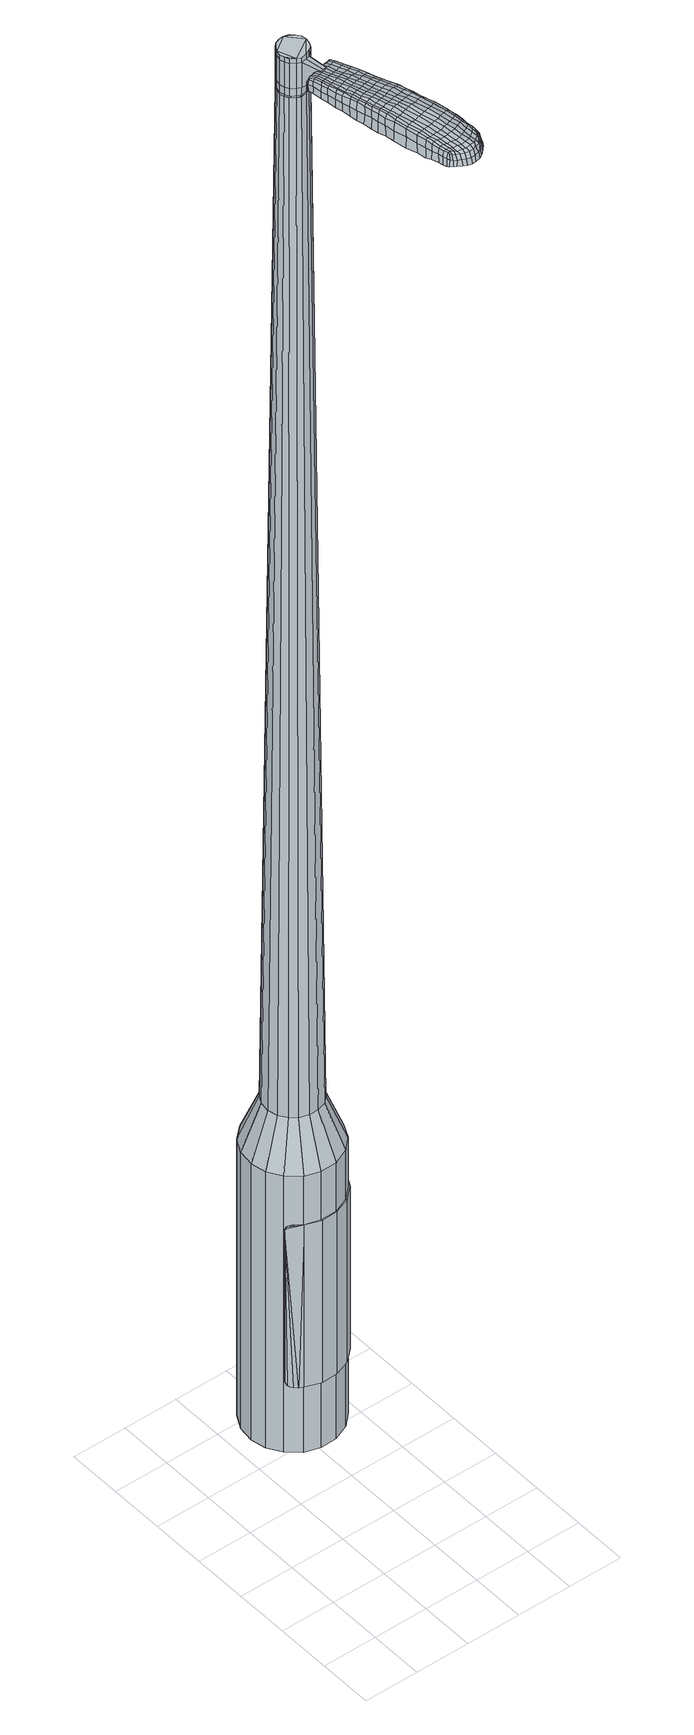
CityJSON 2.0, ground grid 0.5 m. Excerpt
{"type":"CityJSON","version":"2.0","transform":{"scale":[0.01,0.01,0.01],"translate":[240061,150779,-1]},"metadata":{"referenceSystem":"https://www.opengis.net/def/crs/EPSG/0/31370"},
"CityObjects":{
"object1":{"type":"GenericCityObject","attributes":{"cluster":829,"mean_distance_to_centroid":0.234,"new_centroid_x":240062.06,"new_centroid_y":150781.32,"mean_distance_to_camera":7.73,"H1":21.19,"H2":22.68,"Z_final":110.83,"cluster2":-1,"proj_x":240055.27,"proj_y":150782.74,"id_line":88910,"bearing_l":11.81,"distance":6.94,"orientation":"right","G_obj":281.81},"geometry":[{"type":"MultiSurface","lod":"2","boundaries":[[[0,1,2,3]],[[1,4,5,2]],[[4,6,7,5]],[[6,8,9,7]],[[8,10,11,9]],[[10,12,13,11]],[[12,14,15,13]],[[14,16,17,15]],[[16,18,19,17]],[[18,20,21,19]],[[20,22,23,21]],[[22,24,25,23]],[[24,26,27,25]],[[26,28,29,27]],[[28,30,31,29]],[[30,32,33,31]],[[32,34,35,33]],[[34,0,3,35]],[[36,37,38,39]],[[38,40,41,42]],[[41,43,42]],[[42,44,45,46]],[[45,47,46]],[[46,48,49,50]],[[49,51,50]],[[42,46,50,38]],[[50,52,39,38]],[[53,36,39]],[[2,5,7,35]],[[7,9,11,15]],[[11,13,15]],[[15,17,19,23]],[[19,21,23]],[[23,25,27,31]],[[27,29,31]],[[15,23,31,7]],[[31,33,35,7]],[[3,2,35]],[[1,0,54,55]],[[0,34,56,54]],[[34,32,57,56]],[[32,30,58,57]],[[30,28,59,58]],[[28,26,60,59]],[[26,24,61,60]],[[24,22,62,61]],[[22,20,63,62]],[[20,18,64,63]],[[18,16,65,64]],[[16,14,66,65]],[[14,12,67,66]],[[12,10,68,67]],[[10,8,69,68]],[[8,6,70,69]],[[6,4,71,70]],[[4,1,55,71]],[[55,54,72,73]],[[54,56,74,72]],[[56,57,75,74]],[[57,58,76,75]],[[58,59,77,76]],[[59,60,78,77]],[[60,61,79,78]],[[61,62,80,79]],[[62,63,81,80]],[[63,64,82,81]],[[64,65,83,82]],[[65,66,84,83]],[[66,67,85,84]],[[67,68,86,85]],[[68,69,87,86]],[[69,70,88,87]],[[70,71,89,88]],[[71,55,73,89]],[[72,90,91,92]],[[93,94,90,72]],[[95,96,94,93]],[[76,97,96,95]],[[98,99,97,76]],[[100,101,99,98]],[[102,103,101,100]],[[104,105,103,102]],[[106,107,105,104]],[[108,109,107,106]],[[110,111,109,108]],[[84,112,111,110]],[[85,113,112,84]],[[86,114,113,85]],[[87,115,114,86]],[[116,117,115,87]],[[89,118,117,116]],[[92,91,118,89]],[[119,120,121,122]],[[123,119,122,124]],[[125,123,124,126]],[[127,125,126,128]],[[129,127,128,130]],[[131,129,130,132]],[[133,131,132,134]],[[135,133,134,136]],[[137,135,136,138]],[[139,137,138,140]],[[141,139,140,142]],[[143,141,142,144]],[[145,143,144,146]],[[147,145,146,148]],[[149,147,148,150]],[[151,149,150,152]],[[73,72,92]],[[74,93,72]],[[74,75,95,93]],[[75,76,95]],[[77,98,76]],[[77,78,100,98]],[[78,79,102,100]],[[79,80,104,102]],[[80,81,106,104]],[[81,82,108,106]],[[82,83,110,108]],[[83,84,110]],[[88,116,87]],[[88,89,116]],[[73,92,89]],[[153,91,90]],[[153,118,91]],[[154,117,118]],[[154,115,117]],[[155,111,112]],[[155,156,109,111]],[[156,157,107,109]],[[157,158,105,107]],[[158,159,103,105]],[[159,160,101,103]],[[160,161,99,101]],[[161,97,99]],[[162,96,97]],[[162,163,94,96]],[[163,90,94]],[[39,52,151,164]],[[153,90,165,152]],[[53,39,164,120]],[[90,163,121,165]],[[36,53,120,119]],[[163,162,122,121]],[[37,36,119,123]],[[162,97,124,122]],[[38,37,123,125]],[[97,161,126,124]],[[40,38,125,127]],[[161,160,128,126]],[[41,40,127,129]],[[160,159,130,128]],[[43,41,129,131]],[[159,158,132,130]],[[42,43,131,133]],[[158,157,134,132]],[[44,42,133,135]],[[157,156,136,134]],[[45,44,135,137]],[[156,155,138,136]],[[47,45,137,139]],[[155,112,140,138]],[[46,47,139,141]],[[112,113,142,140]],[[48,46,141,143]],[[113,114,144,142]],[[49,48,143,145]],[[114,115,146,144]],[[51,49,145,147]],[[115,154,148,146]],[[50,51,147,149]],[[154,118,150,148]],[[52,50,149,151]],[[118,153,152,150]],[[151,152,166,167]],[[152,165,168,166]],[[165,121,169,168]],[[121,120,170,169]],[[120,164,171,170]],[[164,151,167,171]],[[172,173,174,175]],[[176,172,175,177]],[[172,176,178,179]],[[173,172,179,180]],[[181,182,183,184]],[[185,181,184,186]],[[181,185,187,188]],[[182,181,188,189]],[[190,191,192,193]],[[194,190,193,195]],[[190,194,196,197]],[[191,190,197,198]],[[199,200,201,202]],[[203,199,202,204]],[[199,203,205,206]],[[200,199,206,207]],[[208,209,210,211]],[[212,208,211,213]],[[208,212,214,215]],[[209,208,215,216]],[[217,218,219,220]],[[221,217,220,222]],[[217,221,223,224]],[[218,217,224,225]],[[226,227,228,229]],[[218,226,229,219]],[[226,218,225,230]],[[227,226,230,231]],[[232,233,234,235]],[[227,232,235,228]],[[232,227,231,236]],[[233,232,236,237]],[[238,176,177,239]],[[233,238,239,234]],[[238,233,237,240]],[[176,238,240,178]],[[241,242,243,244]],[[245,241,244,246]],[[241,245,247,248]],[[242,241,248,249]],[[250,251,252,253]],[[242,250,253,243]],[[250,242,249,254]],[[251,250,254,255]],[[256,257,258,259]],[[251,256,259,252]],[[256,251,255,260]],[[257,256,260,261]],[[262,263,264,265]],[[257,262,265,258]],[[262,257,261,266]],[[263,262,266,267]],[[268,173,180,269]],[[263,268,269,264]],[[268,263,267,270]],[[173,268,270,174]],[[271,272,273,274]],[[275,271,274,276]],[[271,275,277,278]],[[272,271,278,279]],[[280,281,282,283]],[[272,280,283,273]],[[280,272,279,284]],[[281,280,284,285]],[[286,287,288,289]],[[281,286,289,282]],[[286,281,285,290]],[[287,286,290,291]],[[292,185,186,293]],[[287,292,293,288]],[[292,287,291,294]],[[185,292,294,187]],[[295,296,297,298]],[[299,295,298,300]],[[295,299,301,302]],[[296,295,302,303]],[[304,305,306,307]],[[296,304,307,297]],[[304,296,303,308]],[[305,304,308,309]],[[310,311,312,313]],[[305,310,313,306]],[[310,305,309,314]],[[311,310,314,315]],[[316,317,318,319]],[[311,316,319,312]],[[316,311,315,320]],[[317,316,320,321]],[[322,182,189,323]],[[317,322,323,318]],[[322,317,321,324]],[[182,322,324,183]],[[325,211,210,326]],[[327,325,326,328]],[[325,327,329,330]],[[211,325,330,213]],[[331,327,328,332]],[[333,331,332,334]],[[331,333,335,336]],[[327,331,336,329]],[[337,333,334,338]],[[339,337,338,340]],[[337,339,341,342]],[[333,337,342,335]],[[343,339,340,344]],[[345,343,344,346]],[[343,345,347,348]],[[339,343,348,341]],[[349,345,346,350]],[[200,349,350,201]],[[349,200,207,351]],[[345,349,351,347]],[[352,353,198,197]],[[354,352,197,196]],[[352,354,355,356]],[[353,352,356,357]],[[358,359,357,356]],[[360,358,356,355]],[[358,360,361,362]],[[359,358,362,363]],[[364,365,363,362]],[[366,364,362,361]],[[364,366,367,368]],[[365,364,368,369]],[[370,371,369,368]],[[372,370,368,367]],[[370,372,205,203]],[[371,370,203,204]],[[373,374,375,376]],[[275,373,376,277]],[[373,275,276,377]],[[374,373,377,378]],[[379,194,195,380]],[[374,379,380,375]],[[379,374,378,381]],[[194,379,381,196]],[[382,383,384,385]],[[221,382,385,223]],[[382,221,222,386]],[[383,382,386,387]],[[388,389,390,391]],[[383,388,391,384]],[[388,383,387,392]],[[389,388,392,393]],[[394,191,198,395]],[[389,394,395,390]],[[394,389,393,396]],[[191,394,396,192]],[[397,398,399,400]],[[179,397,400,180]],[[397,179,178,401]],[[398,397,401,402]],[[403,404,405,406]],[[398,403,406,399]],[[403,398,402,407]],[[404,403,407,408]],[[409,202,201,410]],[[404,409,410,405]],[[409,404,408,411]],[[202,409,411,204]],[[412,413,414,415]],[[184,412,415,186]],[[412,184,183,416]],[[413,412,416,417]],[[418,206,205,419]],[[413,418,419,414]],[[418,413,417,420]],[[206,418,420,207]],[[421,422,423,424]],[[299,421,424,301]],[[421,299,300,425]],[[422,421,425,426]],[[427,212,213,428]],[[422,427,428,423]],[[427,422,426,429]],[[212,427,429,214]],[[430,431,432,433]],[[245,430,433,247]],[[430,245,246,434]],[[431,430,434,435]],[[436,437,438,439]],[[431,436,439,432]],[[436,431,435,440]],[[437,436,440,441]],[[442,209,216,443]],[[437,442,443,438]],[[442,437,441,444]],[[209,442,444,210]],[[445,446,435,434]],[[244,445,434,246]],[[445,244,243,447]],[[446,445,447,448]],[[449,450,441,440]],[[446,449,440,435]],[[449,446,448,451]],[[450,449,451,452]],[[453,326,210,444]],[[450,453,444,441]],[[453,450,452,454]],[[326,453,454,328]],[[455,456,457,458]],[[302,455,458,303]],[[455,302,301,424]],[[456,455,424,423]],[[459,330,329,460]],[[456,459,460,457]],[[459,456,423,428]],[[330,459,428,213]],[[461,462,448,447]],[[253,461,447,243]],[[461,253,252,463]],[[462,461,463,464]],[[465,466,452,451]],[[462,465,451,448]],[[465,462,464,467]],[[466,465,467,468]],[[469,332,328,454]],[[466,469,454,452]],[[469,466,468,470]],[[332,469,470,334]],[[471,472,473,474]],[[308,471,474,309]],[[471,308,303,458]],[[472,471,458,457]],[[475,336,335,476]],[[472,475,476,473]],[[475,472,457,460]],[[336,475,460,329]],[[477,478,464,463]],[[259,477,463,252]],[[477,259,258,479]],[[478,477,479,480]],[[481,482,468,467]],[[478,481,467,464]],[[481,478,480,483]],[[482,481,483,484]],[[485,338,334,470]],[[482,485,470,468]],[[485,482,484,486]],[[338,485,486,340]],[[487,488,489,490]],[[314,487,490,315]],[[487,314,309,474]],[[488,487,474,473]],[[491,342,341,492]],[[488,491,492,489]],[[491,488,473,476]],[[342,491,476,335]],[[493,494,480,479]],[[265,493,479,258]],[[493,265,264,495]],[[494,493,495,496]],[[497,498,484,483]],[[494,497,483,480]],[[497,494,496,499]],[[498,497,499,500]],[[501,344,340,486]],[[498,501,486,484]],[[501,498,500,502]],[[344,501,502,346]],[[503,504,505,506]],[[320,503,506,321]],[[503,320,315,490]],[[504,503,490,489]],[[507,348,347,508]],[[504,507,508,505]],[[507,504,489,492]],[[348,507,492,341]],[[509,510,496,495]],[[269,509,495,264]],[[509,269,180,400]],[[510,509,400,399]],[[511,512,500,499]],[[510,511,499,496]],[[511,510,399,406]],[[512,511,406,405]],[[513,350,346,502]],[[512,513,502,500]],[[513,512,405,410]],[[350,513,410,201]],[[514,515,417,416]],[[324,514,416,183]],[[514,324,321,506]],[[515,514,506,505]],[[516,351,207,420]],[[515,516,420,417]],[[516,515,505,508]],[[351,516,508,347]],[[517,518,378,377]],[[274,517,377,276]],[[517,274,273,519]],[[518,517,519,520]],[[521,354,196,381]],[[518,521,381,378]],[[521,518,520,522]],[[354,521,522,355]],[[523,524,525,526]],[[224,523,526,225]],[[523,224,223,385]],[[524,523,385,384]],[[527,528,529,530]],[[524,527,530,525]],[[527,524,384,391]],[[528,527,391,390]],[[531,353,357,532]],[[528,531,532,529]],[[531,528,390,395]],[[353,531,395,198]],[[533,534,520,519]],[[283,533,519,273]],[[533,283,282,535]],[[534,533,535,536]],[[537,360,355,522]],[[534,537,522,520]],[[537,534,536,538]],[[360,537,538,361]],[[539,540,541,542]],[[230,539,542,231]],[[539,230,225,526]],[[540,539,526,525]],[[543,544,545,546]],[[540,543,546,541]],[[543,540,525,530]],[[544,543,530,529]],[[547,359,363,548]],[[544,547,548,545]],[[547,544,529,532]],[[359,547,532,357]],[[549,550,536,535]],[[289,549,535,282]],[[549,289,288,551]],[[550,549,551,552]],[[553,366,361,538]],[[550,553,538,536]],[[553,550,552,554]],[[366,553,554,367]],[[555,556,557,558]],[[236,555,558,237]],[[555,236,231,542]],[[556,555,542,541]],[[559,560,561,562]],[[556,559,562,557]],[[559,556,541,546]],[[560,559,546,545]],[[563,365,369,564]],[[560,563,564,561]],[[563,560,545,548]],[[365,563,548,363]],[[565,566,552,551]],[[293,565,551,288]],[[565,293,186,415]],[[566,565,415,414]],[[567,372,367,554]],[[566,567,554,552]],[[567,566,414,419]],[[372,567,419,205]],[[568,569,402,401]],[[240,568,401,178]],[[568,240,237,558]],[[569,568,558,557]],[[570,571,408,407]],[[569,570,407,402]],[[570,569,557,562]],[[571,570,562,561]],[[572,371,204,411]],[[571,572,411,408]],[[572,571,561,564]],[[371,572,564,369]],[[573,574,575,576]],[[576,575,577,578]],[[579,577,575,580]],[[580,575,574,581]],[[582,583,584,585]],[[585,584,586,587]],[[588,586,584,589]],[[589,584,583,590]],[[591,592,593,594]],[[594,593,595,596]],[[597,595,593,598]],[[598,593,592,599]],[[600,601,602,603]],[[603,602,604,605]],[[606,604,602,607]],[[607,602,601,608]],[[609,610,611,612]],[[612,611,613,614]],[[615,613,611,616]],[[616,611,610,617]],[[618,619,620,621]],[[621,620,622,623]],[[624,622,620,625]],[[625,620,619,626]],[[627,628,629,630]],[[630,629,619,618]],[[626,619,629,631]],[[631,629,628,632]],[[633,634,635,636]],[[636,635,628,627]],[[632,628,635,637]],[[637,635,634,638]],[[578,577,639,640]],[[640,639,634,633]],[[638,634,639,641]],[[641,639,577,579]],[[642,643,644,645]],[[645,644,646,647]],[[648,646,644,649]],[[649,644,643,650]],[[651,652,653,654]],[[654,653,643,642]],[[650,643,653,655]],[[655,653,652,656]],[[657,658,659,660]],[[660,659,652,651]],[[656,652,659,661]],[[661,659,658,662]],[[663,664,665,666]],[[666,665,658,657]],[[662,658,665,667]],[[667,665,664,668]],[[581,574,669,670]],[[670,669,664,663]],[[668,664,669,671]],[[671,669,574,573]],[[672,673,674,675]],[[675,674,676,677]],[[678,676,674,679]],[[679,674,673,680]],[[681,682,683,684]],[[684,683,673,672]],[[680,673,683,685]],[[685,683,682,686]],[[687,688,689,690]],[[690,689,682,681]],[[686,682,689,691]],[[691,689,688,692]],[[587,586,693,694]],[[694,693,688,687]],[[692,688,693,695]],[[695,693,586,588]],[[696,697,698,699]],[[699,698,700,701]],[[702,700,698,703]],[[703,698,697,704]],[[705,706,707,708]],[[708,707,697,696]],[[704,697,707,709]],[[709,707,706,710]],[[711,712,713,714]],[[714,713,706,705]],[[710,706,713,715]],[[715,713,712,716]],[[717,718,719,720]],[[720,719,712,711]],[[716,712,719,721]],[[721,719,718,722]],[[590,583,723,724]],[[724,723,718,717]],[[722,718,723,725]],[[725,723,583,582]],[[609,612,726,727]],[[727,726,728,729]],[[730,728,726,731]],[[731,726,612,614]],[[729,728,732,733]],[[733,732,734,735]],[[736,734,732,737]],[[737,732,728,730]],[[735,734,738,739]],[[739,738,740,741]],[[742,740,738,743]],[[743,738,734,736]],[[741,740,744,745]],[[745,744,746,747]],[[748,746,744,749]],[[749,744,740,742]],[[747,746,750,751]],[[751,750,601,600]],[[608,601,750,752]],[[752,750,746,748]],[[599,753,754,598]],[[598,754,755,597]],[[756,755,754,757]],[[757,754,753,758]],[[758,759,760,757]],[[757,760,761,756]],[[762,761,760,763]],[[763,760,759,764]],[[764,765,766,763]],[[763,766,767,762]],[[768,767,766,769]],[[769,766,765,770]],[[770,771,772,769]],[[769,772,773,768]],[[606,773,772,604]],[[604,772,771,605]],[[774,775,776,777]],[[777,776,676,678]],[[677,676,776,778]],[[778,776,775,779]],[[596,595,780,781]],[[781,780,775,774]],[[779,775,780,782]],[[782,780,595,597]],[[783,784,785,786]],[[786,785,622,624]],[[623,622,785,787]],[[787,785,784,788]],[[789,790,791,792]],[[792,791,784,783]],[[788,784,791,793]],[[793,791,790,794]],[[599,592,795,796]],[[796,795,790,789]],[[794,790,795,797]],[[797,795,592,591]],[[798,799,800,801]],[[801,800,580,581]],[[579,580,800,802]],[[802,800,799,803]],[[804,805,806,807]],[[807,806,799,798]],[[803,799,806,808]],[[808,806,805,809]],[[600,603,810,811]],[[811,810,805,804]],[[809,805,810,812]],[[812,810,603,605]],[[813,814,815,816]],[[816,815,585,587]],[[582,585,815,817]],[[817,815,814,818]],[[606,607,819,820]],[[820,819,814,813]],[[818,814,819,821]],[[821,819,607,608]],[[822,823,824,825]],[[825,824,700,702]],[[701,700,824,826]],[[826,824,823,827]],[[614,613,828,829]],[[829,828,823,822]],[[827,823,828,830]],[[830,828,613,615]],[[831,832,833,834]],[[834,833,646,648]],[[647,646,833,835]],[[835,833,832,836]],[[837,838,839,840]],[[840,839,832,831]],[[836,832,839,841]],[[841,839,838,842]],[[617,610,843,844]],[[844,843,838,837]],[[842,838,843,845]],[[845,843,610,609]],[[836,846,847,835]],[[835,847,645,647]],[[642,645,847,848]],[[848,847,846,849]],[[842,850,851,841]],[[841,851,846,836]],[[849,846,851,852]],[[852,851,850,853]],[[609,727,854,845]],[[845,854,850,842]],[[853,850,854,855]],[[855,854,727,729]],[[856,857,858,859]],[[859,858,703,704]],[[702,703,858,825]],[[825,858,857,822]],[[730,731,860,861]],[[861,860,857,856]],[[822,857,860,829]],[[829,860,731,614]],[[849,862,848]],[[848,862,654,642]],[[651,654,862,863]],[[863,862,864]],[[853,865,866,852]],[[852,866,862,849]],[[864,862,866,867]],[[867,866,865,868]],[[729,733,869,855]],[[855,869,865,853]],[[868,865,869,870]],[[870,869,733,735]],[[871,872,873,874]],[[874,873,709,710]],[[704,709,873,859]],[[859,873,872,856]],[[736,737,875,876]],[[876,875,872,871]],[[856,872,875,861]],[[861,875,737,730]],[[864,877,878,863]],[[863,878,660,651]],[[657,660,878,879]],[[879,878,877,880]],[[868,881,882,867]],[[867,882,877,864]],[[880,877,882,883]],[[883,882,881,884]],[[735,739,885,870]],[[870,885,881,868]],[[884,881,885,886]],[[886,885,739,741]],[[887,888,889,890]],[[890,889,715,716]],[[710,715,889,874]],[[874,889,888,871]],[[742,743,891,892]],[[892,891,888,887]],[[871,888,891,876]],[[876,891,743,736]],[[880,893,894,879]],[[879,894,666,657]],[[663,666,894,895]],[[895,894,893,896]],[[884,897,898,883]],[[883,898,893,880]],[[896,893,898,899]],[[899,898,897,900]],[[741,745,901,886]],[[886,901,897,884]],[[900,897,901,902]],[[902,901,745,747]],[[903,904,905,906]],[[906,905,721,722]],[[716,721,905,890]],[[890,905,904,887]],[[748,749,907,908]],[[908,907,904,903]],[[887,904,907,892]],[[892,907,749,742]],[[896,909,910,895]],[[895,910,670,663]],[[581,670,910,801]],[[801,910,909,798]],[[900,911,912,899]],[[899,912,909,896]],[[798,909,912,807]],[[807,912,911,804]],[[747,751,913,902]],[[902,913,911,900]],[[804,911,913,811]],[[811,913,751,600]],[[818,914,915,817]],[[817,915,725,582]],[[722,725,915,906]],[[906,915,914,903]],[[608,752,916,821]],[[821,916,914,818]],[[903,914,916,908]],[[908,916,752,748]],[[779,917,918,778]],[[778,918,675,677]],[[672,675,918,919]],[[919,918,917,920]],[[597,755,921,782]],[[782,921,917,779]],[[920,917,921,922]],[[922,921,755,756]],[[923,924,925,926]],[[926,925,625,626]],[[624,625,925,786]],[[786,925,924,783]],[[927,928,929,930]],[[930,929,924,923]],[[783,924,929,792]],[[792,929,928,789]],[[758,753,931,932]],[[932,931,928,927]],[[789,928,931,796]],[[796,931,753,599]],[[920,933,934,919]],[[919,934,684,672]],[[681,684,934,935]],[[935,934,933,936]],[[756,761,937,922]],[[922,937,933,920]],[[936,933,937,938]],[[938,937,761,762]],[[939,940,941,942]],[[942,941,631,632]],[[626,631,941,926]],[[926,941,940,923]],[[943,944,945,946]],[[946,945,940,939]],[[923,940,945,930]],[[930,945,944,927]],[[764,759,947,948]],[[948,947,944,943]],[[927,944,947,932]],[[932,947,759,758]],[[936,949,950,935]],[[935,950,690,681]],[[687,690,950,951]],[[951,950,949,952]],[[762,767,953,938]],[[938,953,949,936]],[[952,949,953,954]],[[954,953,767,768]],[[955,956,957,958]],[[958,957,637,638]],[[632,637,957,942]],[[942,957,956,939]],[[959,960,961,962]],[[962,961,956,955]],[[939,956,961,946]],[[946,961,960,943]],[[770,765,963,964]],[[964,963,960,959]],[[943,960,963,948]],[[948,963,765,764]],[[952,965,966,951]],[[951,966,694,687]],[[587,694,966,816]],[[816,966,965,813]],[[768,773,967,954]],[[954,967,965,952]],[[813,965,967,820]],[[820,967,773,606]],[[803,968,969,802]],[[802,969,641,579]],[[638,641,969,958]],[[958,969,968,955]],[[809,970,971,808]],[[808,971,968,803]],[[955,968,971,962]],[[962,971,970,959]],[[605,771,972,812]],[[812,972,970,809]],[[959,970,972,964]],[[964,972,771,770]],[[573,576,175,174]],[[576,578,177,175]],[[588,589,188,187]],[[589,590,189,188]],[[591,594,193,192]],[[594,596,195,193]],[[615,616,215,214]],[[616,617,216,215]],[[618,621,220,219]],[[621,623,222,220]],[[627,630,229,228]],[[630,618,219,229]],[[633,636,235,234]],[[636,627,228,235]],[[578,640,239,177]],[[640,633,234,239]],[[648,649,248,247]],[[649,650,249,248]],[[650,655,254,249]],[[655,656,255,254]],[[656,661,260,255]],[[661,662,261,260]],[[662,667,266,261]],[[667,668,267,266]],[[668,671,270,267]],[[671,573,174,270]],[[678,679,278,277]],[[679,680,279,278]],[[680,685,284,279]],[[685,686,285,284]],[[686,691,290,285]],[[691,692,291,290]],[[692,695,294,291]],[[695,588,187,294]],[[696,699,298,297]],[[699,701,300,298]],[[705,708,307,306]],[[708,696,297,307]],[[711,714,313,312]],[[714,705,306,313]],[[717,720,319,318]],[[720,711,312,319]],[[590,724,323,189]],[[724,717,318,323]],[[774,777,376,375]],[[777,678,277,376]],[[596,781,380,195]],[[781,774,375,380]],[[623,787,386,222]],[[787,788,387,386]],[[788,793,392,387]],[[793,794,393,392]],[[794,797,396,393]],[[797,591,192,396]],[[701,826,425,300]],[[826,827,426,425]],[[827,830,429,426]],[[830,615,214,429]],[[831,834,433,432]],[[834,648,247,433]],[[837,840,439,438]],[[840,831,432,439]],[[617,844,443,216]],[[844,837,438,443]],[[973,974,975,976]],[[977,978,976,975]],[[979,980,981,982]],[[983,984,985,986]],[[974,987,988,975]],[[989,977,975,988]],[[990,979,982,991]],[[992,993,984,983]],[[987,994,995,988]],[[995,996,989,988]],[[997,990,991,998]],[[999,993,992,1000]],[[994,1001,1002,995]],[[1002,1003,996,995]],[[1004,997,998,1005]],[[1006,999,1000,1007]],[[1008,1009,1010,1011]],[[1012,1013,1009,1008]],[[1012,1014,1015,1013]],[[1014,1016,1017,1015]],[[1018,1019,1020,1021]],[[1022,1023,1019,1018]],[[1024,1025,1023,1022]],[[1026,1027,1025,1024]],[[1021,1010,1009,1018]],[[1018,1009,1013,1022]],[[1013,1015,1024,1022]],[[1015,1017,1026,1024]],[[982,981,978,977]],[[991,982,977,989]],[[996,998,991,989]],[[1003,1005,998,996]],[[983,986,980,979]],[[992,983,979,990]],[[1000,992,990,997]],[[1007,1000,997,1004]],[[984,1008,1011,985]],[[993,1012,1008,984]],[[1014,1012,993,999]],[[1016,1014,999,1006]],[[1028,1029,1030,1031]],[[1030,1032,1033,1034]],[[1030,1034,1035,1036]],[[1030,1036,1031]],[[1037,1028,1031,1038]],[[1039,1038,1031,1040]],[[1041,1040,1031]],[[1042,1030,1029,1043]],[[1044,1042,1043,1045]],[[1046,1044,1045,1047]],[[1048,1046,1047,1049]],[[1050,1048,1049,1051]],[[1051,1052,1053,1054]],[[1051,1054,1055,1056]],[[1051,1056,1057,1058]],[[1057,1059,1060,1061]],[[1057,1061,1062,1063]],[[1057,1063,1058]],[[1051,1058,1050]],[[1064,1065,1029,1028]],[[1066,1067,1032,1030]],[[1068,1069,1041,1031]],[[1065,1070,1043,1029]],[[1071,1066,1030,1042]],[[1070,1072,1045,1043]],[[1073,1071,1042,1044]],[[1072,1074,1047,1045]],[[1075,1073,1044,1046]],[[1074,1076,1049,1047]],[[1077,1075,1046,1048]],[[1076,1078,1051,1049]],[[1079,1077,1048,1050]],[[1078,1080,1052,1051]],[[1081,1082,1059,1057]],[[1083,1079,1050,1058]],[[1053,1052,1080,1084]],[[1054,1053,1084,1085]],[[1055,1054,1085,1086]],[[1056,1055,1086,1087]],[[1057,1056,1087,1081]],[[1088,1064,1028,1037]],[[1089,1088,1037,1038]],[[1090,1089,1038,1039]],[[1091,1090,1039,1040]],[[1069,1091,1040,1041]],[[1033,1032,1067,1092]],[[1060,1059,1082,1093]],[[1034,1033,1092,1094]],[[1035,1034,1094,1095]],[[1036,1035,1095,1096]],[[1031,1036,1096,1068]],[[1061,1060,1093,1097]],[[1062,1061,1097,1098]],[[1063,1062,1098,1099]],[[1058,1063,1099,1083]]]}]}
},
"vertices":[
[117,189,384],[102,189,384],[102,189,96],[117,189,96],[88,193,384],[88,193,96],[77,203,384],[77,203,96],[69,215,384],[69,215,96],[66,229,384],[66,229,96],[68,244,384],[68,244,96],[75,257,384],[75,257,96],[86,267,384],[86,267,96],[100,272,384],[100,272,96],[114,273,384],[114,273,96],[128,268,384],[128,268,96],[140,259,384],[140,259,96],[148,246,384],[148,246,96],[151,232,384],[151,232,96],[148,218,384],[148,218,96],[142,205,384],[142,205,96],[131,195,384],[131,195,96],[119,222,1524],[121,227,1524],[122,231,1524],[111,218,1524],[121,236,1524],[118,240,1524],[110,244,1524],[115,243,1524],[106,244,1524],[101,242,1524],[96,235,1524],[98,239,1524],[95,230,1524],[96,226,1524],[102,219,1524],[98,222,1524],[106,217,1524],[115,219,1524],[113,206,429],[105,206,429],[122,209,429],[128,215,429],[132,223,429],[133,232,429],[132,240,429],[127,248,429],[120,253,429],[112,256,429],[103,255,429],[95,252,429],[88,246,429],[84,239,429],[83,230,429],[85,221,429],[90,214,429],[96,209,429],[111,218,1483],[106,217,1483],[115,219,1483],[119,222,1483],[121,227,1483],[122,231,1483],[121,236,1483],[118,240,1483],[115,243,1483],[110,244,1483],[106,244,1483],[101,242,1483],[98,239,1483],[96,235,1483],[95,230,1483],[96,226,1483],[98,222,1483],[102,219,1483],[111,218,1485],[106,218,1485],[106,218,1483],[115,220,1483],[115,220,1485],[118,223,1483],[118,223,1485],[121,227,1485],[121,231,1483],[121,231,1485],[120,235,1483],[120,235,1485],[118,239,1483],[118,239,1485],[114,242,1483],[114,242,1485],[110,243,1483],[110,243,1485],[106,243,1483],[106,243,1485],[102,242,1483],[102,242,1485],[98,239,1485],[96,235,1485],[95,230,1485],[96,226,1485],[99,222,1483],[99,222,1485],[102,219,1485],[119,222,1519],[115,219,1519],[115,219,1493],[119,222,1493],[121,227,1519],[121,227,1493],[122,231,1519],[122,231,1493],[121,236,1519],[121,236,1493],[118,240,1519],[118,240,1493],[115,243,1519],[115,243,1493],[110,244,1519],[110,244,1493],[106,244,1519],[106,244,1493],[101,242,1519],[101,242,1493],[98,239,1519],[98,239,1493],[96,235,1519],[96,235,1493],[95,230,1519],[95,230,1493],[96,226,1519],[96,226,1493],[98,222,1519],[98,222,1493],[102,219,1519],[102,219,1493],[106,217,1519],[106,217,1493],[106,217,1485],[98,222,1485],[101,242,1485],[106,244,1485],[110,244,1485],[115,243,1485],[118,240,1485],[121,236,1485],[122,231,1485],[119,222,1485],[115,219,1485],[111,218,1519],[111,218,1493],[112,199,1513],[112,199,1518],[115,199,1513],[118,200,1513],[118,200,1518],[115,199,1518],[111,123,1519],[110,130,1518],[108,128,1509],[110,121,1510],[112,114,1519],[111,113,1510],[114,116,1526],[112,124,1525],[111,131,1525],[149,130,1519],[147,137,1518],[145,138,1525],[147,131,1525],[151,122,1519],[149,123,1526],[152,121,1510],[150,129,1510],[149,136,1509],[147,55,1519],[143,54,1519],[143,53,1513],[147,54,1513],[150,57,1519],[151,56,1513],[150,58,1524],[146,57,1524],[143,56,1524],[131,127,1530],[130,135,1529],[127,134,1529],[128,127,1530],[133,119,1531],[130,118,1531],[137,119,1530],[135,128,1530],[133,135,1529],[115,206,1512],[112,206,1512],[112,205,1517],[115,205,1517],[117,207,1512],[118,206,1517],[118,206,1506],[115,206,1506],[112,205,1506],[124,65,1519],[123,68,1519],[122,67,1512],[123,64,1512],[125,63,1518],[124,62,1512],[126,64,1522],[126,66,1523],[124,69,1524],[122,73,1519],[120,78,1519],[119,77,1512],[121,71,1512],[123,73,1524],[121,79,1525],[119,84,1519],[117,92,1519],[116,90,1511],[117,82,1511],[120,85,1526],[118,93,1526],[115,103,1519],[113,101,1510],[116,104,1526],[100,196,1513],[101,188,1513],[102,189,1518],[101,197,1517],[99,201,1512],[100,201,1516],[99,200,1506],[99,195,1507],[100,187,1507],[102,181,1514],[103,173,1515],[104,174,1520],[103,182,1519],[101,180,1507],[102,172,1507],[104,166,1515],[105,159,1516],[107,160,1522],[105,167,1521],[103,165,1508],[104,157,1508],[106,151,1517],[108,144,1517],[109,145,1524],[108,153,1523],[105,150,1508],[106,143,1509],[109,137,1518],[110,138,1524],[107,135,1509],[159,72,1519],[159,75,1519],[158,75,1524],[158,72,1523],[159,69,1518],[158,70,1522],[161,68,1512],[161,71,1512],[161,74,1512],[159,80,1519],[158,85,1519],[157,86,1525],[157,80,1524],[160,79,1512],[160,85,1512],[157,91,1519],[156,99,1519],[154,100,1526],[156,92,1526],[159,91,1511],[157,98,1511],[153,110,1519],[152,111,1526],[155,110,1510],[130,202,1513],[132,195,1513],[133,194,1507],[131,201,1507],[128,207,1512],[129,207,1506],[127,206,1516],[128,202,1517],[130,195,1518],[134,187,1514],[136,180,1515],[137,179,1507],[135,187,1507],[132,188,1519],[134,181,1520],[138,173,1515],[139,166,1516],[141,165,1508],[139,172,1508],[136,173,1521],[138,166,1522],[141,158,1517],[143,151,1517],[145,150,1509],[143,158,1508],[140,159,1523],[142,152,1524],[145,144,1518],[147,143,1509],[143,145,1524],[116,200,1519],[113,199,1519],[117,193,1520],[115,192,1520],[120,193,1520],[119,201,1519],[119,185,1522],[116,185,1522],[120,178,1523],[118,178,1523],[124,179,1523],[122,186,1521],[122,171,1524],[119,170,1524],[124,164,1525],[121,163,1525],[127,164,1525],[125,171,1524],[125,156,1526],[122,156,1526],[127,149,1527],[124,149,1527],[130,150,1527],[128,157,1526],[128,142,1528],[125,141,1528],[132,143,1528],[146,59,1527],[142,59,1527],[149,61,1526],[148,66,1527],[145,64,1528],[141,63,1528],[143,70,1529],[140,69,1529],[147,72,1528],[146,79,1530],[142,77,1530],[138,77,1530],[140,84,1531],[137,84,1531],[144,86,1530],[142,95,1531],[139,93,1531],[135,93,1531],[136,106,1531],[132,105,1531],[140,107,1531],[159,67,1518],[157,64,1519],[158,63,1513],[160,66,1513],[158,68,1523],[156,65,1523],[154,60,1519],[155,60,1513],[153,62,1524],[127,61,1518],[129,59,1518],[129,61,1523],[127,62,1523],[126,60,1513],[128,58,1513],[132,57,1519],[135,55,1519],[135,57,1524],[132,59,1523],[132,56,1513],[135,54,1513],[139,54,1519],[139,56,1524],[139,53,1513],[114,125,1528],[116,125,1528],[114,132,1528],[113,132,1527],[115,116,1528],[117,116,1529],[118,125,1529],[122,126,1530],[120,133,1529],[117,132,1528],[120,116,1529],[123,117,1530],[125,126,1530],[123,133,1529],[126,117,1531],[145,131,1528],[143,130,1529],[145,122,1529],[147,122,1528],[144,138,1527],[141,137,1528],[139,129,1529],[141,121,1530],[138,136,1528],[126,209,1512],[124,208,1512],[124,207,1517],[126,208,1517],[127,208,1506],[125,208,1506],[121,208,1512],[121,207,1517],[122,207,1506],[100,204,1512],[102,204,1512],[101,203,1506],[99,202,1506],[101,202,1517],[103,203,1517],[104,204,1512],[107,205,1512],[106,204,1506],[104,203,1506],[105,203,1517],[107,204,1517],[109,205,1512],[109,204,1506],[110,204,1517],[102,197,1519],[104,197,1519],[103,190,1520],[105,190,1520],[106,198,1519],[108,198,1519],[107,191,1520],[110,191,1520],[111,199,1519],[112,192,1520],[127,202,1519],[125,202,1519],[127,195,1520],[129,195,1520],[122,201,1519],[124,194,1520],[104,182,1521],[106,183,1521],[106,175,1522],[107,175,1522],[108,183,1521],[111,184,1521],[110,176,1522],[112,176,1523],[114,184,1522],[115,177,1523],[131,188,1521],[129,187,1521],[131,180,1522],[133,181,1522],[126,187,1521],[127,179,1522],[107,168,1523],[108,168,1523],[108,160,1524],[110,161,1524],[111,169,1523],[114,169,1524],[112,161,1525],[115,162,1525],[116,170,1524],[118,162,1525],[135,173,1523],[132,173,1523],[134,166,1524],[136,166,1524],[129,172,1524],[131,165,1525],[109,153,1525],[111,153,1525],[110,146,1526],[112,146,1526],[113,154,1526],[116,155,1526],[115,147,1527],[118,147,1527],[119,155,1526],[121,148,1527],[138,159,1525],[136,159,1525],[138,151,1526],[140,152,1526],[132,158,1526],[134,151,1527],[111,139,1527],[113,139,1527],[116,140,1527],[119,140,1528],[122,141,1528],[142,145,1527],[140,144,1527],[136,144,1528],[157,70,1525],[156,68,1525],[157,74,1526],[155,72,1526],[153,64,1526],[152,69,1527],[127,65,1525],[129,63,1525],[128,67,1526],[126,68,1525],[131,61,1525],[135,60,1526],[134,64,1527],[130,65,1526],[138,59,1526],[137,63,1527],[156,79,1526],[155,77,1527],[155,85,1527],[153,83,1528],[151,74,1528],[150,81,1529],[124,73,1526],[126,72,1527],[125,78,1528],[123,79,1527],[129,71,1527],[132,70,1528],[131,76,1529],[128,77,1528],[136,69,1528],[134,76,1530],[154,91,1528],[152,90,1529],[153,99,1528],[151,98,1529],[149,88,1529],[147,96,1530],[121,85,1528],[123,84,1528],[122,92,1529],[120,93,1528],[126,84,1529],[129,83,1530],[128,92,1530],[124,92,1530],[133,83,1530],[131,92,1531],[150,111,1529],[148,110,1529],[144,108,1530],[117,104,1528],[119,104,1529],[122,104,1530],[125,104,1530],[129,105,1531],[110,128,1509],[112,130,1518],[113,123,1518],[112,121,1509],[114,115,1519],[113,113,1510],[116,116,1525],[114,124,1525],[113,131,1525],[143,137,1525],[145,137,1518],[147,130,1518],[145,130,1525],[149,122,1519],[147,122,1525],[150,121,1510],[149,129,1509],[147,136,1509],[143,56,1513],[143,57,1519],[146,57,1519],[146,56,1513],[149,59,1519],[149,58,1513],[149,60,1524],[146,59,1524],[142,58,1524],[127,134,1528],[130,134,1528],[131,127,1529],[128,127,1529],[133,118,1529],[130,118,1529],[137,119,1529],[135,128,1529],[133,135,1528],[113,203,1516],[112,204,1512],[115,204,1512],[115,203,1516],[118,205,1512],[118,204,1516],[118,204,1506],[115,203,1506],[112,203,1506],[124,68,1512],[125,69,1519],[126,66,1518],[125,65,1512],[127,64,1518],[126,63,1512],[128,65,1522],[127,67,1523],[126,70,1523],[121,77,1512],[122,79,1519],[124,73,1519],[123,72,1512],[125,74,1524],[123,80,1525],[118,90,1511],[119,92,1519],[121,84,1519],[119,83,1511],[122,85,1525],[120,93,1526],[117,103,1519],[115,102,1510],[118,104,1526],[104,189,1518],[103,189,1513],[102,196,1513],[103,197,1517],[101,201,1512],[102,200,1515],[101,200,1506],[101,195,1506],[102,187,1507],[106,175,1520],[105,174,1514],[104,181,1514],[105,182,1519],[103,180,1507],[104,172,1507],[108,160,1522],[107,159,1516],[106,166,1515],[107,167,1521],[105,165,1508],[106,157,1508],[111,145,1523],[109,144,1517],[108,152,1516],[110,153,1522],[107,150,1508],[108,143,1508],[111,137,1517],[112,138,1524],[109,136,1509],[156,75,1523],[157,75,1519],[157,72,1518],[156,72,1523],[157,70,1518],[156,70,1522],[159,69,1512],[159,71,1512],[159,74,1512],[155,86,1525],[156,85,1519],[157,80,1519],[155,80,1524],[158,79,1512],[158,84,1512],[152,99,1526],[154,99,1519],[155,91,1519],[154,92,1525],[157,90,1511],[155,98,1511],[151,110,1519],[150,111,1526],[153,109,1510],[131,193,1507],[130,194,1513],[128,201,1513],[129,200,1506],[126,206,1512],[127,205,1506],[126,205,1515],[127,201,1517],[128,194,1518],[135,179,1507],[134,179,1514],[132,187,1514],[133,186,1507],[130,187,1519],[132,180,1520],[139,164,1508],[138,165,1516],[136,172,1515],[137,171,1508],[134,173,1521],[136,166,1522],[143,150,1508],[141,151,1517],[139,158,1516],[141,157,1508],[138,158,1522],[140,151,1523],[143,144,1517],[145,143,1509],[142,144,1524],[116,199,1518],[114,199,1518],[117,192,1519],[115,192,1519],[120,193,1519],[119,200,1518],[119,185,1520],[116,184,1520],[121,178,1521],[118,177,1521],[124,178,1521],[122,185,1520],[122,170,1523],[119,170,1523],[124,163,1524],[121,162,1524],[127,164,1524],[125,171,1523],[125,156,1525],[122,155,1525],[127,149,1526],[124,148,1526],[130,149,1526],[128,156,1525],[128,141,1527],[125,141,1527],[132,142,1527],[142,60,1526],[145,61,1526],[148,62,1525],[148,66,1526],[144,65,1526],[141,64,1526],[140,70,1528],[143,71,1528],[147,72,1527],[145,79,1528],[142,78,1529],[138,77,1529],[137,84,1530],[140,85,1530],[144,86,1529],[142,95,1530],[138,93,1530],[135,93,1530],[132,105,1530],[136,106,1530],[139,107,1530],[157,65,1513],[156,66,1518],[157,68,1518],[158,67,1512],[156,69,1523],[155,67,1523],[153,62,1519],[153,61,1513],[152,63,1523],[130,62,1523],[130,61,1518],[128,63,1518],[129,64,1523],[127,62,1512],[129,60,1512],[136,59,1523],[136,57,1519],[133,59,1519],[133,60,1523],[132,58,1513],[136,57,1513],[139,57,1519],[139,58,1524],[139,56,1513],[115,132,1527],[116,125,1527],[115,125,1527],[114,132,1526],[117,116,1527],[118,116,1528],[121,133,1528],[122,125,1528],[119,125,1528],[118,132,1527],[121,116,1528],[124,117,1529],[125,126,1529],[124,133,1528],[127,117,1529],[145,121,1528],[143,130,1527],[144,130,1527],[146,122,1527],[142,137,1526],[141,137,1527],[139,129,1528],[141,120,1528],[137,136,1527],[124,205,1516],[125,206,1512],[126,207,1512],[125,206,1516],[127,206,1506],[126,206,1506],[122,206,1512],[121,205,1516],[122,205,1506],[102,201,1506],[102,202,1512],[101,202,1512],[101,201,1506],[102,201,1516],[103,201,1516],[107,202,1506],[107,203,1512],[105,202,1512],[104,201,1506],[105,201,1516],[108,202,1516],[110,203,1512],[110,202,1506],[110,202,1516],[104,197,1518],[103,197,1518],[104,189,1519],[105,190,1519],[109,198,1518],[106,197,1518],[107,190,1519],[110,191,1519],[111,198,1518],[112,191,1519],[127,194,1519],[125,201,1518],[126,201,1518],[128,194,1519],[122,200,1518],[124,193,1519],[106,182,1520],[107,175,1521],[108,175,1521],[111,183,1520],[109,183,1520],[110,175,1521],[113,176,1521],[114,184,1520],[115,176,1521],[131,180,1521],[129,187,1520],[130,187,1520],[132,180,1521],[125,186,1520],[127,179,1521],[109,168,1522],[108,167,1522],[109,160,1523],[110,160,1523],[114,169,1522],[111,168,1522],[113,161,1523],[115,161,1524],[117,169,1523],[118,162,1524],[134,165,1523],[132,172,1522],[133,173,1522],[135,165,1523],[129,172,1522],[131,164,1523],[111,153,1524],[110,153,1524],[112,146,1525],[113,146,1525],[117,154,1525],[114,154,1524],[115,146,1525],[118,147,1526],[120,155,1525],[121,147,1526],[138,151,1525],[136,158,1524],[137,158,1524],[139,151,1525],[132,157,1524],[134,150,1525],[114,139,1526],[113,139,1526],[119,140,1527],[116,139,1526],[122,140,1527],[139,144,1526],[141,144,1526],[136,143,1526],[155,69,1524],[156,71,1524],[155,74,1525],[154,72,1525],[152,65,1525],[151,69,1525],[128,67,1525],[130,64,1524],[128,66,1524],[127,69,1525],[134,65,1526],[135,61,1525],[132,62,1524],[131,66,1525],[139,60,1525],[138,64,1526],[154,77,1526],[155,79,1526],[154,85,1526],[153,84,1527],[150,75,1526],[149,81,1527],[126,79,1527],[127,73,1526],[126,74,1526],[124,79,1526],[131,77,1528],[133,70,1527],[130,71,1526],[128,78,1527],[136,70,1527],[135,77,1528],[151,90,1527],[153,91,1527],[151,99,1527],[150,98,1528],[148,88,1528],[146,96,1529],[122,93,1528],[124,85,1527],[123,85,1527],[121,93,1527],[128,92,1529],[130,84,1529],[127,84,1528],[125,92,1528],[133,84,1529],[132,92,1530],[147,110,1528],[149,110,1528],[144,108,1529],[120,104,1528],[119,105,1528],[126,104,1529],[123,104,1529],[129,105,1530],[100,200,1508],[107,202,1508],[113,170,1509],[105,168,1509],[116,148,1510],[108,147,1510],[124,110,1512],[115,108,1512],[111,125,1511],[120,127,1511],[127,92,1513],[131,79,1514],[122,77,1514],[118,90,1513],[114,203,1508],[120,171,1509],[125,150,1510],[133,111,1512],[129,129,1511],[137,94,1513],[139,81,1514],[120,205,1508],[128,173,1509],[133,152,1510],[142,113,1512],[138,131,1511],[148,82,1514],[146,96,1513],[127,206,1508],[136,175,1509],[142,154,1510],[151,115,1512],[147,133,1511],[157,84,1514],[155,98,1513],[134,66,1514],[136,61,1514],[129,60,1514],[126,64,1514],[142,67,1514],[143,63,1514],[150,69,1514],[150,64,1514],[159,71,1514],[157,66,1514],[140,57,1515],[144,55,1515],[143,55,1515],[135,56,1515],[144,58,1515],[145,55,1515],[148,59,1515],[146,55,1515],[153,60,1515],[147,56,1515],[150,220,334],[149,216,334],[149,216,165],[152,230,171],[150,220,165],[151,224,165],[151,227,166],[151,229,167],[152,230,169],[151,224,334],[151,227,333],[151,229,332],[152,230,331],[152,230,328],[142,203,165],[142,203,334],[131,193,165],[131,193,334],[117,188,165],[117,188,334],[102,187,165],[102,187,334],[88,192,165],[88,192,334],[84,194,334],[81,197,334],[79,198,333],[78,200,332],[77,200,331],[76,201,328],[84,194,165],[76,201,171],[77,200,169],[78,200,167],[79,198,166],[81,197,165],[147,221,334],[147,217,334],[147,217,165],[147,221,165],[149,231,171],[149,231,328],[140,205,334],[140,205,165],[130,196,334],[130,196,165],[117,191,334],[117,191,165],[103,190,334],[103,190,165],[89,194,334],[89,194,165],[86,197,334],[78,203,328],[78,203,171],[86,197,165],[83,199,334],[81,201,333],[79,202,332],[78,203,331],[148,224,334],[148,227,333],[149,229,332],[149,230,331],[148,224,165],[78,203,169],[148,227,166],[149,229,167],[149,230,169],[79,202,167],[81,201,166],[83,199,165]
]}
